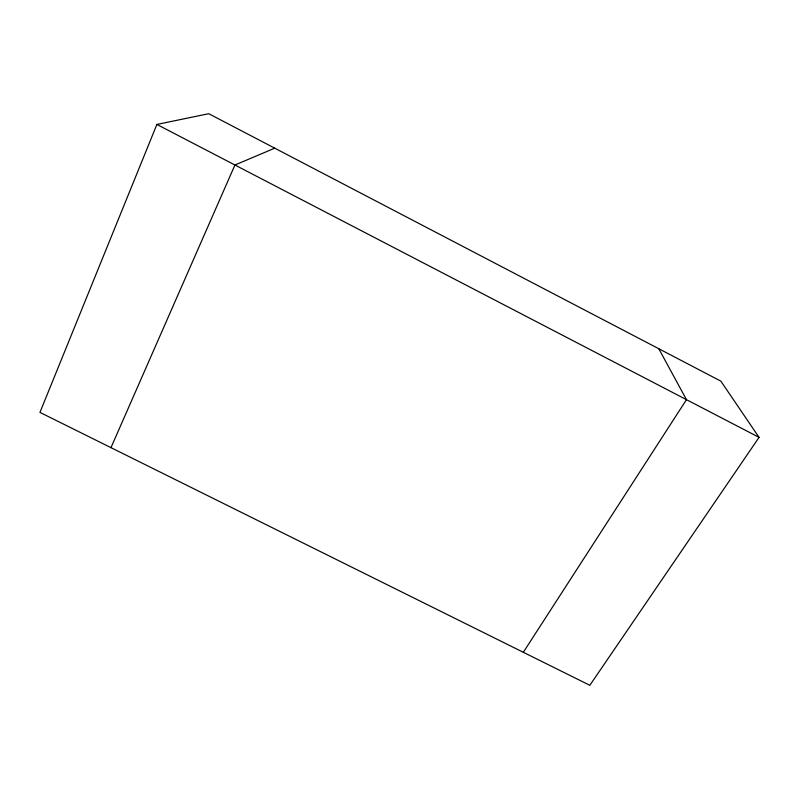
<?xml version="1.0" encoding="UTF-8"?>
<svg xmlns="http://www.w3.org/2000/svg" width="799" height="799" viewBox="0 0 799 799"><rect width="100%" height="100%" fill="white"/><g stroke="black" fill="none" stroke-linecap="round" stroke-linejoin="round"><path stroke-width="1.2" d="M156.884 124.444L39.95 412.404L589.832 685.302L759.05 437.373L720.848 381.143L208.729 113.698L156.884 124.444L759.05 437.373M110.981 447.65L234.936 165.003L274.756 148.175M523.325 652.294L686.471 399.66L658.785 348.734"/></g></svg>
